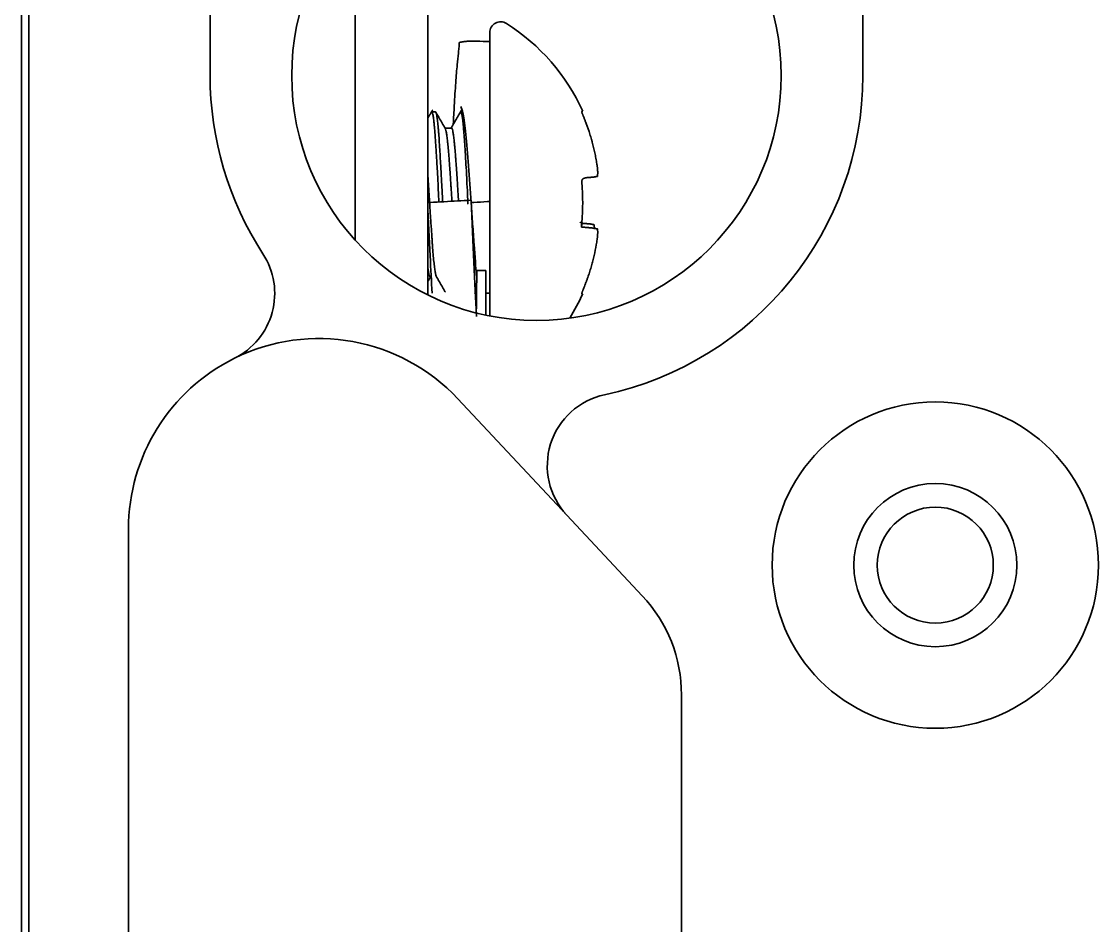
# Model space of a CAD drawing. Header units: millimetres. Extents: x -36 to 4467, y 2 to 3322.
# Drawn here: x 2513.07 to 2542.77, y 3125.1 to 3150.03 of the extents above; entities that cross this region are included whole.
import ezdxf

# ---------------------------------------------------------------- set-up
doc = ezdxf.new("R2010")
doc.units = ezdxf.units.MM
doc.layers.add('1', color=7, linetype='Continuous', true_color=0xffffff)

msp = doc.modelspace()

# ---------------------------------------------------------------- linework, layer by layer
at = {"layer": '1', "color": 7, "linetype": 'Continuous', "lineweight": 35}
for p, q in [((2513.073, 3105.038), (2513.073, 3178.038)), ((2513.273, 3106.038), (2513.273, 3178.038)), ((2518.273, 3166.538), (2518.273, 3148.538)), ((2536.273, 3148.538), (2536.273, 3166.538)), ((2524.273, 3154.584), (2524.273, 3142.492)), ((2522.273, 3151.538), (2522.273, 3144.003)), ((2525.985, 3141.912), (2525.985, 3149.723)), ((2524.487, 3147.538), (2524.384, 3147.538)), ((2525.202, 3147.538), (2525.184, 3147.538)), ((2524.927, 3147.093), (2524.751, 3147.093)), ((2528.518, 3144.442), (2528.513, 3144.362)), ((2525.873, 3143.168), (2525.613, 3143.168)), ((2525.873, 3143.168), (2525.873, 3141.935)), ((2525.571, 3142.55), (2525.614, 3142.475)), ((2525.572, 3142.548), (2525.583, 3142.538)), ((2525.873, 3142.538), (2525.985, 3142.538)), ((2528.112, 3136.414), (2525.105, 3139.626)), ((2530.193, 3134.192), (2528.112, 3136.414)), ((2516.023, 3136.038), (2516.023, 3118.038)), ((2531.273, 3122.618), (2531.273, 3131.458))]:
    msp.add_line(p, q, dxfattribs=at)
for centre, radius in [((2527.273, 3148.538), 6.75), ((2538.273, 3135.038), 4.5), ((2538.273, 3135.038), 2.25), ((2538.273, 3135.038), 1.6)]:
    msp.add_circle(centre, radius, dxfattribs=at)
for centre, radius, start, end in [((2526.285, 3149.723), 0.3, 57.6994, 180), ((2523.468, 3145.267), 5.572, 24.2644, 57.6994), ((2527.273, 3148.538), 9, 180, 213.0749), ((2527.273, 3148.538), 9, 282.066, 0), ((2518.055, 3142.535), 2, 296.3465, 33.0749), ((2523.468, 3144.809), 5.572, 327.9321, 335.7532), ((2521.273, 3136.038), 5.25, 43.1114, 116.3465), ((2521.273, 3136.038), 5.25, 116.3465, 180), ((2529.572, 3137.781), 2, 102.066, 223.1114), ((2527.273, 3131.458), 4, 0, 43.1114)]:
    msp.add_arc(centre, radius, start, end, dxfattribs=at)
for points, knots in [([(2525.984, 3149.484), (2525.924, 3149.484), (2525.735, 3149.484), (2525.499, 3149.489), (2525.311, 3149.483), (2525.244, 3149.475), (2525.204, 3149.462), (2525.168, 3149.462), (2525.134, 3149.444), (2525.148, 3149.367), (2525.13, 3149.275), (2525.116, 3149.104), (2525.084, 3148.82), (2525.047, 3148.375), (2525.011, 3147.796), (2524.988, 3147.377), (2524.979, 3147.204)], [0, 0, 0, 0, 0.037357, 0.118275, 0.146243, 0.169452, 0.193728, 0.20689, 0.213428, 0.254436, 0.289649, 0.359036, 0.505074, 0.693651, 0.87803, 1, 1, 1, 1]), ([(2525.185, 3147.683), (2525.206, 3147.663), (2525.252, 3147.51), (2525.348, 3146.776), (2525.423, 3145.719), (2525.473, 3145.038)], [0, 0, 0, 0, 0.218801, 0.479201, 1, 1, 1, 1]), ([(2524.383, 3147.538), (2524.384, 3147.538), (2524.385, 3147.538), (2524.389, 3147.537), (2524.392, 3147.533), (2524.397, 3147.525), (2524.399, 3147.522), (2524.402, 3147.514), (2524.404, 3147.509), (2524.412, 3147.483), (2524.419, 3147.453), (2524.432, 3147.376), (2524.438, 3147.329), (2524.446, 3147.259), (2524.447, 3147.244), (2524.451, 3147.214), (2524.455, 3147.167), (2524.46, 3147.116), (2524.469, 3147.009), (2524.475, 3146.93), (2524.483, 3146.822), (2524.484, 3146.8), (2524.487, 3146.755), (2524.489, 3146.732), (2524.494, 3146.662), (2524.497, 3146.614), (2524.507, 3146.466), (2524.514, 3146.363), (2524.524, 3146.2), (2524.527, 3146.144), (2524.532, 3146.059), (2524.533, 3146.03), (2524.536, 3145.972), (2524.538, 3145.943), (2524.546, 3145.796), (2524.552, 3145.677), (2524.561, 3145.495), (2524.564, 3145.434), (2524.568, 3145.341), (2524.57, 3145.31), (2524.573, 3145.248), (2524.574, 3145.216), (2524.578, 3145.142), (2524.58, 3145.099), (2524.582, 3145.056)], [0, 0, 0, 0, 0.010712, 0.010712, 0.058531, 0.058531, 0.082441, 0.082441, 0.10635, 0.10635, 0.201989, 0.201989, 0.297628, 0.297628, 0.321538, 0.321538, 0.345448, 0.393267, 0.393267, 0.488906, 0.488906, 0.512816, 0.512816, 0.536725, 0.536725, 0.584545, 0.584545, 0.680184, 0.680184, 0.728003, 0.728003, 0.751913, 0.751913, 0.775822, 0.775822, 0.871461, 0.871461, 0.919281, 0.919281, 0.943191, 0.943191, 0.9671, 0.9671, 1, 1, 1, 1]), ([(2524.686, 3145.062), (2524.685, 3145.081), (2524.684, 3145.099), (2524.677, 3145.233), (2524.671, 3145.348), (2524.663, 3145.491), (2524.662, 3145.52), (2524.659, 3145.577), (2524.657, 3145.605), (2524.652, 3145.69), (2524.649, 3145.746), (2524.64, 3145.911), (2524.634, 3146.018), (2524.626, 3146.175), (2524.623, 3146.226), (2524.618, 3146.302), (2524.617, 3146.327), (2524.614, 3146.377), (2524.613, 3146.401), (2524.606, 3146.522), (2524.6, 3146.614), (2524.589, 3146.786), (2524.583, 3146.867), (2524.575, 3146.961), (2524.574, 3146.98), (2524.57, 3147.016), (2524.566, 3147.069), (2524.561, 3147.118), (2524.552, 3147.211), (2524.546, 3147.266), (2524.537, 3147.338), (2524.534, 3147.36), (2524.53, 3147.391), (2524.528, 3147.4), (2524.525, 3147.419), (2524.524, 3147.427), (2524.517, 3147.469), (2524.511, 3147.493), (2524.5, 3147.528), (2524.495, 3147.537), (2524.488, 3147.538), (2524.488, 3147.538), (2524.487, 3147.538)], [0, 0, 0, 0, 0.014245, 0.014245, 0.103276, 0.103276, 0.125534, 0.125534, 0.147792, 0.147792, 0.192308, 0.192308, 0.281339, 0.281339, 0.325855, 0.325855, 0.348113, 0.348113, 0.37037, 0.37037, 0.459402, 0.459402, 0.548433, 0.548433, 0.570691, 0.570691, 0.592949, 0.637464, 0.637464, 0.726496, 0.726496, 0.771011, 0.771011, 0.793269, 0.793269, 0.815527, 0.815527, 0.904558, 0.904558, 0.99359, 0.99359, 1, 1, 1, 1]), ([(2525.173, 3147.53), (2525.174, 3147.531), (2525.175, 3147.533), (2525.177, 3147.536), (2525.179, 3147.537), (2525.182, 3147.538), (2525.184, 3147.538), (2525.192, 3147.536), (2525.199, 3147.525), (2525.209, 3147.494), (2525.212, 3147.482), (2525.217, 3147.459), (2525.219, 3147.451), (2525.222, 3147.434), (2525.224, 3147.425), (2525.232, 3147.376), (2525.238, 3147.329), (2525.25, 3147.218), (2525.256, 3147.154), (2525.264, 3147.064), (2525.266, 3147.045), (2525.269, 3147.007), (2525.273, 3146.949), (2525.278, 3146.887), (2525.287, 3146.758), (2525.294, 3146.666), (2525.302, 3146.542), (2525.304, 3146.517), (2525.307, 3146.466), (2525.309, 3146.44), (2525.314, 3146.362), (2525.317, 3146.309), (2525.327, 3146.146), (2525.333, 3146.033), (2525.343, 3145.858), (2525.346, 3145.799), (2525.35, 3145.709), (2525.352, 3145.678), (2525.355, 3145.617), (2525.356, 3145.587), (2525.364, 3145.434), (2525.37, 3145.311), (2525.379, 3145.125), (2525.382, 3145.063), (2525.385, 3144.998), (2525.386, 3144.996), (2525.386, 3144.993)], [0, 0, 0, 0, 0.012545, 0.012545, 0.034946, 0.034946, 0.057348, 0.057348, 0.146953, 0.146953, 0.191756, 0.191756, 0.214158, 0.214158, 0.236559, 0.236559, 0.326165, 0.326165, 0.415771, 0.415771, 0.438172, 0.438172, 0.460573, 0.505376, 0.505376, 0.594982, 0.594982, 0.617384, 0.617384, 0.639785, 0.639785, 0.684588, 0.684588, 0.774194, 0.774194, 0.818996, 0.818996, 0.841398, 0.841398, 0.863799, 0.863799, 0.953405, 0.953405, 0.998208, 0.998208, 1, 1, 1, 1]), ([(2528.513, 3144.362), (2528.523, 3144.461), (2528.531, 3144.56), (2528.542, 3144.757), (2528.546, 3144.856), (2528.548, 3145.005), (2528.548, 3145.054), (2528.547, 3145.154), (2528.546, 3145.203), (2528.543, 3145.277), (2528.542, 3145.302), (2528.54, 3145.352), (2528.539, 3145.377), (2528.536, 3145.426), (2528.534, 3145.451), (2528.532, 3145.488), (2528.532, 3145.5), (2528.531, 3145.519), (2528.53, 3145.525), (2528.529, 3145.537), (2528.528, 3145.543), (2528.526, 3145.562), (2528.525, 3145.574), (2528.524, 3145.592), (2528.524, 3145.599), (2528.524, 3145.611), (2528.524, 3145.616), (2528.525, 3145.628), (2528.526, 3145.633), (2528.528, 3145.644), (2528.529, 3145.649), (2528.531, 3145.658), (2528.533, 3145.662), (2528.536, 3145.67), (2528.538, 3145.673), (2528.541, 3145.68), (2528.543, 3145.682), (2528.547, 3145.687), (2528.55, 3145.689), (2528.554, 3145.692), (2528.556, 3145.693), (2528.561, 3145.695), (2528.563, 3145.696), (2528.575, 3145.7), (2528.584, 3145.703), (2528.602, 3145.71), (2528.61, 3145.713), (2528.623, 3145.718), (2528.628, 3145.719), (2528.636, 3145.722), (2528.641, 3145.723), (2528.649, 3145.724), (2528.654, 3145.724), (2528.662, 3145.725), (2528.675, 3145.725), (2528.687, 3145.726), (2528.712, 3145.728), (2528.727, 3145.73), (2528.757, 3145.732), (2528.771, 3145.733), (2528.799, 3145.736), (2528.812, 3145.737), (2528.837, 3145.739), (2528.849, 3145.74), (2528.871, 3145.744), (2528.881, 3145.746), (2528.901, 3145.75), (2528.91, 3145.753), (2528.927, 3145.756), (2528.935, 3145.758), (2528.945, 3145.758), (2528.947, 3145.758), (2528.95, 3145.758), (2528.95, 3145.758), (2528.952, 3145.758), (2528.952, 3145.758), (2528.953, 3145.759), (2528.953, 3145.759), (2528.954, 3145.76), (2528.954, 3145.76), (2528.954, 3145.76), (2528.954, 3145.761), (2528.954, 3145.762), (2528.955, 3145.762), (2528.955, 3145.765), (2528.955, 3145.766), (2528.956, 3145.772), (2528.956, 3145.775), (2528.957, 3145.786), (2528.957, 3145.793), (2528.959, 3145.807), (2528.959, 3145.813), (2528.961, 3145.826), (2528.962, 3145.831), (2528.962, 3145.838), (2528.963, 3145.84), (2528.963, 3145.843), (2528.963, 3145.844), (2528.963, 3145.846), (2528.963, 3145.846), (2528.963, 3145.847), (2528.963, 3145.848), (2528.963, 3145.85), (2528.963, 3145.851), (2528.963, 3145.855), (2528.963, 3145.863), (2528.963, 3145.871), (2528.962, 3145.882), (2528.962, 3145.888), (2528.961, 3145.905), (2528.96, 3145.916), (2528.958, 3145.938), (2528.958, 3145.949), (2528.957, 3145.966), (2528.956, 3145.972), (2528.955, 3145.983), (2528.955, 3145.988), (2528.954, 3145.997), (2528.954, 3146), (2528.953, 3146.004), (2528.953, 3146.006), (2528.953, 3146.009), (2528.953, 3146.01), (2528.952, 3146.018), (2528.951, 3146.025), (2528.948, 3146.044), (2528.946, 3146.056), (2528.942, 3146.081), (2528.94, 3146.094), (2528.934, 3146.132), (2528.93, 3146.157), (2528.921, 3146.207), (2528.917, 3146.232), (2528.908, 3146.283), (2528.903, 3146.308), (2528.878, 3146.433), (2528.856, 3146.532), (2528.825, 3146.656), (2528.818, 3146.68), (2528.808, 3146.717), (2528.805, 3146.73), (2528.798, 3146.754), (2528.795, 3146.766), (2528.784, 3146.803), (2528.777, 3146.828), (2528.762, 3146.877), (2528.755, 3146.901), (2528.717, 3147.022), (2528.684, 3147.119), (2528.639, 3147.238), (2528.63, 3147.262), (2528.616, 3147.298), (2528.611, 3147.31), (2528.602, 3147.333), (2528.597, 3147.345), (2528.588, 3147.369), (2528.583, 3147.381), (2528.577, 3147.395), (2528.576, 3147.398), (2528.573, 3147.404), (2528.572, 3147.407), (2528.569, 3147.413), (2528.568, 3147.416), (2528.566, 3147.422), (2528.562, 3147.431), (2528.558, 3147.439), (2528.553, 3147.451), (2528.551, 3147.457), (2528.546, 3147.469), (2528.544, 3147.475), (2528.539, 3147.486), (2528.537, 3147.491), (2528.533, 3147.502), (2528.532, 3147.506), (2528.529, 3147.516), (2528.527, 3147.52), (2528.525, 3147.528), (2528.524, 3147.531), (2528.522, 3147.537), (2528.522, 3147.54), (2528.521, 3147.544), (2528.521, 3147.546), (2528.521, 3147.549), (2528.522, 3147.549), (2528.522, 3147.55), (2528.523, 3147.55), (2528.524, 3147.55), (2528.525, 3147.55), (2528.525, 3147.549), (2528.526, 3147.549), (2528.527, 3147.549), (2528.527, 3147.549), (2528.528, 3147.55), (2528.529, 3147.55), (2528.53, 3147.551), (2528.531, 3147.551), (2528.533, 3147.552), (2528.534, 3147.552), (2528.535, 3147.553), (2528.536, 3147.553), (2528.54, 3147.555), (2528.542, 3147.556), (2528.545, 3147.557), (2528.546, 3147.558), (2528.547, 3147.558), (2528.547, 3147.558), (2528.547, 3147.558)], [0, 0, 0, 0, 0.054831, 0.054831, 0.109661, 0.109661, 0.137076, 0.137076, 0.164492, 0.164492, 0.178199, 0.178199, 0.191907, 0.191907, 0.205615, 0.205615, 0.212468, 0.212468, 0.215895, 0.215895, 0.219322, 0.219322, 0.226176, 0.226176, 0.229603, 0.229603, 0.23303, 0.23303, 0.236457, 0.236457, 0.239884, 0.239884, 0.243311, 0.243311, 0.246738, 0.246738, 0.250164, 0.250164, 0.253591, 0.253591, 0.257018, 0.257018, 0.260445, 0.260445, 0.274153, 0.274153, 0.287861, 0.287861, 0.294714, 0.294714, 0.301568, 0.301568, 0.308422, 0.308422, 0.315276, 0.328983, 0.328983, 0.356399, 0.356399, 0.383814, 0.383814, 0.411229, 0.411229, 0.438645, 0.438645, 0.46606, 0.46606, 0.493475, 0.493475, 0.52089, 0.52089, 0.527744, 0.527744, 0.531171, 0.531171, 0.532885, 0.532885, 0.534598, 0.534598, 0.535026, 0.535026, 0.535455, 0.535455, 0.536312, 0.536312, 0.538025, 0.538025, 0.541452, 0.541452, 0.548306, 0.548306, 0.55516, 0.55516, 0.562013, 0.562013, 0.563727, 0.563727, 0.56544, 0.56544, 0.565869, 0.565869, 0.566297, 0.566297, 0.567154, 0.567154, 0.568867, 0.572294, 0.572294, 0.575721, 0.575721, 0.582575, 0.582575, 0.589429, 0.589429, 0.592856, 0.592856, 0.596282, 0.596282, 0.597996, 0.597996, 0.598853, 0.598853, 0.599709, 0.599709, 0.603136, 0.603136, 0.60999, 0.60999, 0.616844, 0.616844, 0.630552, 0.630552, 0.644259, 0.644259, 0.657967, 0.657967, 0.712797, 0.712797, 0.726505, 0.726505, 0.733359, 0.733359, 0.740213, 0.740213, 0.75392, 0.75392, 0.767628, 0.767628, 0.822459, 0.822459, 0.836166, 0.836166, 0.84302, 0.84302, 0.849874, 0.849874, 0.856728, 0.856728, 0.858441, 0.858441, 0.860155, 0.860155, 0.861868, 0.861868, 0.863582, 0.867008, 0.867008, 0.870435, 0.870435, 0.873862, 0.873862, 0.877289, 0.877289, 0.880716, 0.880716, 0.884143, 0.884143, 0.88757, 0.88757, 0.890997, 0.890997, 0.894424, 0.894424, 0.897851, 0.897851, 0.901278, 0.901278, 0.902991, 0.902991, 0.904704, 0.904704, 0.908131, 0.908131, 0.911558, 0.911558, 0.918412, 0.918412, 0.925266, 0.925266, 0.93212, 0.93212, 0.959535, 0.959535, 0.98695, 0.98695, 1, 1, 1, 1]), ([(2524.757, 3147.083), (2524.757, 3147.082), (2524.758, 3147.081), (2524.764, 3147.069), (2524.77, 3147.051), (2524.777, 3147.02), (2524.779, 3147.013), (2524.782, 3146.999), (2524.783, 3146.992), (2524.788, 3146.968), (2524.791, 3146.95), (2524.8, 3146.893), (2524.806, 3146.849), (2524.815, 3146.773), (2524.82, 3146.733), (2524.825, 3146.689), (2524.828, 3146.66), (2524.83, 3146.644), (2524.837, 3146.566), (2524.844, 3146.499), (2524.855, 3146.355), (2524.861, 3146.279), (2524.869, 3146.177), (2524.87, 3146.157), (2524.873, 3146.115), (2524.874, 3146.094), (2524.879, 3146.03), (2524.882, 3145.987), (2524.891, 3145.855), (2524.897, 3145.765), (2524.906, 3145.625), (2524.909, 3145.578), (2524.914, 3145.506), (2524.916, 3145.482), (2524.919, 3145.434), (2524.92, 3145.41), (2524.928, 3145.289), (2524.935, 3145.192), (2524.941, 3145.088), (2524.942, 3145.082), (2524.942, 3145.076)], [0, 0, 0, 0, 0.011006, 0.011006, 0.109277, 0.109277, 0.133844, 0.133844, 0.158412, 0.158412, 0.207547, 0.207547, 0.305818, 0.305818, 0.354953, 0.37952, 0.37952, 0.404088, 0.404088, 0.502358, 0.502358, 0.600629, 0.600629, 0.625197, 0.625197, 0.649764, 0.649764, 0.698899, 0.698899, 0.79717, 0.79717, 0.846305, 0.846305, 0.870873, 0.870873, 0.89544, 0.89544, 0.993711, 0.993711, 1, 1, 1, 1]), ([(2525.124, 3145.086), (2525.119, 3145.153), (2525.115, 3145.221), (2525.108, 3145.337), (2525.104, 3145.411), (2525.099, 3145.484), (2525.097, 3145.533), (2525.095, 3145.558), (2525.087, 3145.679), (2525.081, 3145.773), (2525.069, 3145.955), (2525.063, 3146.043), (2525.055, 3146.15), (2525.053, 3146.171), (2525.05, 3146.212), (2525.048, 3146.233), (2525.043, 3146.294), (2525.04, 3146.333), (2525.031, 3146.447), (2525.025, 3146.517), (2525.016, 3146.616), (2525.013, 3146.648), (2525.008, 3146.693), (2525.007, 3146.708), (2525.004, 3146.737), (2525.002, 3146.751), (2524.995, 3146.819), (2524.989, 3146.866), (2524.979, 3146.928), (2524.975, 3146.957), (2524.97, 3146.982), (2524.967, 3146.997), (2524.965, 3147.005), (2524.957, 3147.04), (2524.951, 3147.061), (2524.938, 3147.087), (2524.932, 3147.093), (2524.926, 3147.093)], [0, 0, 0, 0, 0.064006, 0.064006, 0.111069, 0.134601, 0.134601, 0.158133, 0.158133, 0.252259, 0.252259, 0.346386, 0.346386, 0.369917, 0.369917, 0.393449, 0.393449, 0.440512, 0.440512, 0.534639, 0.534639, 0.581702, 0.581702, 0.605233, 0.605233, 0.628765, 0.628765, 0.722892, 0.722892, 0.769955, 0.793486, 0.793486, 0.817018, 0.817018, 0.911145, 0.911145, 1, 1, 1, 1]), ([(2524.514, 3142.994), (2524.509, 3143.002), (2524.504, 3143.015), (2524.498, 3143.039), (2524.496, 3143.045), (2524.493, 3143.058), (2524.492, 3143.065), (2524.487, 3143.087), (2524.484, 3143.103), (2524.475, 3143.157), (2524.469, 3143.199), (2524.459, 3143.273), (2524.456, 3143.299), (2524.45, 3143.355), (2524.446, 3143.384), (2524.437, 3143.476), (2524.43, 3143.543), (2524.418, 3143.686), (2524.412, 3143.763), (2524.405, 3143.866), (2524.403, 3143.887), (2524.4, 3143.928), (2524.399, 3143.95), (2524.394, 3144.014), (2524.391, 3144.057), (2524.382, 3144.19), (2524.376, 3144.282), (2524.368, 3144.4), (2524.366, 3144.424), (2524.363, 3144.472), (2524.362, 3144.496), (2524.357, 3144.569), (2524.354, 3144.618), (2524.344, 3144.765), (2524.337, 3144.864), (2524.328, 3145.014), (2524.325, 3145.064), (2524.32, 3145.139), (2524.319, 3145.164), (2524.316, 3145.214), (2524.314, 3145.239), (2524.307, 3145.364), (2524.301, 3145.462), (2524.289, 3145.654), (2524.283, 3145.749), (2524.275, 3145.862), (2524.274, 3145.883), (2524.273, 3145.903)], [0, 0, 0, 0, 0.063725, 0.063725, 0.082874, 0.082874, 0.102022, 0.102022, 0.140319, 0.140319, 0.216912, 0.216912, 0.255208, 0.255208, 0.293505, 0.293505, 0.370098, 0.370098, 0.446691, 0.446691, 0.465839, 0.465839, 0.484988, 0.484988, 0.523284, 0.523284, 0.599877, 0.599877, 0.619026, 0.619026, 0.638174, 0.638174, 0.676471, 0.676471, 0.753064, 0.753064, 0.79136, 0.79136, 0.810509, 0.810509, 0.829657, 0.829657, 0.90625, 0.90625, 0.982843, 0.982843, 1, 1, 1, 1]), ([(2525.471, 3145.103), (2525.221, 3145.089), (2524.853, 3145.069), (2524.449, 3145.048), (2524.311, 3145.04), (2524.272, 3145.038), (2524.273, 3145.038), (2524.272, 3145.038), (2524.273, 3145.038), (2524.273, 3145.038), (2524.273, 3145.038)], [0, 0, 0, 0, 0.40393, 0.605895, 0.631141, 0.643764, 0.656387, 0.706878, 0.807861, 1, 1, 1, 1]), ([(2524.273, 3145.038), (2524.296, 3144.517), (2524.336, 3143.654), (2524.377, 3142.856), (2524.394, 3142.542)], [0, 0, 0, 0, 0.564106, 1, 1, 1, 1]), ([(2525.623, 3141.893), (2525.623, 3141.908), (2525.572, 3142.746), (2525.521, 3143.925), (2525.471, 3145.103)], [0, 0, 0, 0, 0.017125, 1, 1, 1, 1]), ([(2525.473, 3145.038), (2525.473, 3145.038), (2525.473, 3145.038), (2525.472, 3145.038), (2525.473, 3145.038), (2525.472, 3145.038), (2525.511, 3145.04), (2525.649, 3145.048), (2525.816, 3145.057), (2525.964, 3145.065), (2525.985, 3145.066)], [0, 0, 0, 0, 0.306403, 0.466412, 0.546416, 0.566417, 0.586418, 0.62642, 0.946437, 1, 1, 1, 1]), ([(2525.629, 3142.999), (2525.627, 3143.013), (2525.601, 3143.214), (2525.563, 3143.745), (2525.515, 3144.432), (2525.489, 3144.82), (2525.477, 3145.012)], [0, 0, 0, 0, 0.035711, 0.488995, 0.753326, 1, 1, 1, 1]), ([(2528.873, 3144.305), (2528.873, 3144.307), (2528.873, 3144.309), (2528.873, 3144.315), (2528.873, 3144.319), (2528.873, 3144.33), (2528.873, 3144.335), (2528.872, 3144.346), (2528.871, 3144.352), (2528.869, 3144.364), (2528.868, 3144.37), (2528.867, 3144.384), (2528.867, 3144.391), (2528.865, 3144.405), (2528.865, 3144.412), (2528.864, 3144.419), (2528.863, 3144.421), (2528.862, 3144.425), (2528.862, 3144.426), (2528.86, 3144.428), (2528.859, 3144.428), (2528.856, 3144.428), (2528.856, 3144.428), (2528.854, 3144.428), (2528.846, 3144.429), (2528.837, 3144.43), (2528.821, 3144.434), (2528.812, 3144.436), (2528.793, 3144.441), (2528.783, 3144.443), (2528.761, 3144.446), (2528.749, 3144.447), (2528.724, 3144.45), (2528.711, 3144.451), (2528.683, 3144.454), (2528.669, 3144.455), (2528.639, 3144.457), (2528.623, 3144.459), (2528.599, 3144.461), (2528.59, 3144.461), (2528.578, 3144.462), (2528.574, 3144.462), (2528.567, 3144.463), (2528.565, 3144.463), (2528.56, 3144.463), (2528.558, 3144.464), (2528.554, 3144.465), (2528.552, 3144.465), (2528.548, 3144.467), (2528.546, 3144.467), (2528.539, 3144.47), (2528.527, 3144.474), (2528.514, 3144.479), (2528.501, 3144.484), (2528.495, 3144.487), (2528.488, 3144.489), (2528.485, 3144.491), (2528.484, 3144.491), (2528.482, 3144.492), (2528.48, 3144.493), (2528.479, 3144.494), (2528.479, 3144.494), (2528.479, 3144.494)], [0, 0, 0, 0, 0.003939, 0.003939, 0.014642, 0.014642, 0.036048, 0.036048, 0.057454, 0.057454, 0.078859, 0.078859, 0.100265, 0.100265, 0.121671, 0.121671, 0.132374, 0.132374, 0.143077, 0.143077, 0.164483, 0.164483, 0.175186, 0.175186, 0.185889, 0.271513, 0.271513, 0.357137, 0.357137, 0.442761, 0.442761, 0.528384, 0.528384, 0.614008, 0.614008, 0.699632, 0.699632, 0.785256, 0.785256, 0.828067, 0.828067, 0.849473, 0.849473, 0.860176, 0.860176, 0.870879, 0.870879, 0.881582, 0.881582, 0.892285, 0.892285, 0.913691, 0.956503, 0.956503, 0.977909, 0.988612, 0.988612, 0.993964, 0.993964, 0.999315, 0.999315, 1, 1, 1, 1]), ([(2528.547, 3142.518), (2528.548, 3142.518), (2528.546, 3142.52), (2528.538, 3142.521), (2528.535, 3142.521), (2528.532, 3142.525), (2528.532, 3142.526), (2528.53, 3142.527), (2528.53, 3142.527), (2528.528, 3142.526), (2528.527, 3142.525), (2528.525, 3142.524), (2528.524, 3142.525), (2528.524, 3142.528), (2528.524, 3142.529), (2528.524, 3142.533), (2528.525, 3142.536), (2528.526, 3142.541), (2528.527, 3142.544), (2528.529, 3142.551), (2528.53, 3142.555), (2528.533, 3142.563), (2528.534, 3142.568), (2528.538, 3142.578), (2528.54, 3142.583), (2528.544, 3142.593), (2528.546, 3142.599), (2528.55, 3142.61), (2528.552, 3142.615), (2528.557, 3142.627), (2528.559, 3142.632), (2528.564, 3142.644), (2528.585, 3142.695), (2528.605, 3142.747), (2528.627, 3142.805), (2528.631, 3142.817), (2528.638, 3142.834), (2528.64, 3142.84), (2528.644, 3142.852), (2528.647, 3142.857), (2528.653, 3142.875), (2528.658, 3142.887), (2528.666, 3142.91), (2528.67, 3142.922), (2528.691, 3142.98), (2528.708, 3143.028), (2528.739, 3143.122), (2528.754, 3143.17), (2528.783, 3143.265), (2528.796, 3143.313), (2528.816, 3143.386), (2528.822, 3143.41), (2528.835, 3143.458), (2528.847, 3143.506), (2528.858, 3143.555), (2528.869, 3143.604), (2528.875, 3143.628), (2528.901, 3143.75), (2528.919, 3143.848), (2528.939, 3143.971), (2528.943, 3143.996), (2528.947, 3144.027), (2528.948, 3144.033), (2528.95, 3144.045), (2528.951, 3144.051), (2528.952, 3144.061), (2528.953, 3144.064), (2528.953, 3144.068), (2528.954, 3144.07), (2528.954, 3144.072), (2528.954, 3144.073), (2528.954, 3144.074), (2528.954, 3144.075), (2528.955, 3144.079), (2528.955, 3144.081), (2528.955, 3144.087), (2528.956, 3144.095), (2528.956, 3144.102), (2528.957, 3144.113), (2528.957, 3144.118), (2528.958, 3144.134), (2528.959, 3144.144), (2528.96, 3144.166), (2528.961, 3144.177), (2528.962, 3144.194), (2528.962, 3144.199), (2528.963, 3144.208), (2528.963, 3144.211), (2528.963, 3144.215), (2528.963, 3144.216), (2528.963, 3144.219), (2528.963, 3144.22), (2528.963, 3144.223), (2528.963, 3144.225), (2528.963, 3144.229), (2528.963, 3144.231), (2528.963, 3144.236), (2528.962, 3144.239), (2528.962, 3144.248), (2528.961, 3144.254), (2528.959, 3144.272), (2528.957, 3144.284), (2528.956, 3144.3), (2528.955, 3144.303), (2528.954, 3144.307), (2528.954, 3144.309), (2528.954, 3144.311), (2528.954, 3144.311), (2528.953, 3144.312), (2528.953, 3144.313), (2528.953, 3144.314), (2528.953, 3144.314), (2528.952, 3144.314), (2528.952, 3144.314), (2528.951, 3144.314), (2528.95, 3144.314), (2528.949, 3144.314), (2528.946, 3144.313), (2528.944, 3144.313), (2528.94, 3144.313), (2528.938, 3144.313), (2528.932, 3144.314), (2528.928, 3144.315), (2528.92, 3144.316), (2528.915, 3144.317), (2528.902, 3144.32), (2528.892, 3144.322), (2528.871, 3144.325), (2528.86, 3144.327), (2528.843, 3144.33), (2528.837, 3144.331), (2528.825, 3144.334), (2528.819, 3144.335), (2528.809, 3144.337), (2528.806, 3144.337), (2528.8, 3144.338), (2528.796, 3144.338), (2528.786, 3144.339), (2528.779, 3144.339), (2528.758, 3144.341), (2528.743, 3144.342), (2528.697, 3144.347), (2528.664, 3144.349), (2528.592, 3144.355), (2528.554, 3144.359), (2528.513, 3144.362)], [0, 0, 0, 0, 0.071262, 0.071262, 0.106982, 0.106982, 0.115913, 0.115913, 0.120378, 0.120378, 0.124843, 0.124843, 0.133773, 0.133773, 0.138238, 0.138238, 0.142703, 0.142703, 0.147168, 0.147168, 0.151633, 0.151633, 0.156098, 0.156098, 0.160563, 0.160563, 0.165029, 0.165029, 0.169494, 0.169494, 0.173959, 0.173959, 0.178424, 0.214145, 0.214145, 0.223075, 0.223075, 0.22754, 0.22754, 0.232005, 0.232005, 0.240935, 0.240935, 0.249865, 0.249865, 0.285586, 0.285586, 0.321307, 0.321307, 0.357027, 0.357027, 0.374888, 0.374888, 0.392748, 0.410608, 0.410608, 0.428469, 0.428469, 0.49991, 0.49991, 0.51777, 0.51777, 0.522236, 0.522236, 0.526701, 0.526701, 0.528933, 0.528933, 0.530049, 0.530049, 0.530608, 0.530608, 0.531166, 0.531166, 0.533398, 0.533398, 0.535631, 0.540096, 0.540096, 0.544561, 0.544561, 0.553491, 0.553491, 0.562421, 0.562421, 0.566886, 0.566886, 0.569119, 0.569119, 0.570235, 0.570235, 0.571352, 0.571352, 0.573584, 0.573584, 0.575817, 0.575817, 0.580282, 0.580282, 0.589212, 0.589212, 0.607072, 0.607072, 0.611537, 0.611537, 0.61377, 0.61377, 0.614886, 0.614886, 0.616002, 0.616002, 0.617119, 0.617119, 0.618235, 0.620468, 0.620468, 0.624933, 0.624933, 0.633863, 0.633863, 0.642793, 0.642793, 0.660653, 0.660653, 0.678514, 0.678514, 0.714234, 0.714234, 0.749955, 0.749955, 0.767815, 0.767815, 0.785676, 0.785676, 0.794606, 0.794606, 0.803536, 0.803536, 0.821396, 0.821396, 0.857117, 0.857117, 0.928559, 0.928559, 1, 1, 1, 1]), ([(2524.272, 3143.294), (2524.273, 3143.286), (2524.274, 3143.278), (2524.278, 3143.245), (2524.281, 3143.222), (2524.29, 3143.156), (2524.296, 3143.119), (2524.304, 3143.08), (2524.305, 3143.073), (2524.308, 3143.059), (2524.31, 3143.053), (2524.315, 3143.034), (2524.318, 3143.024), (2524.327, 3142.998), (2524.334, 3142.988), (2524.341, 3142.983), (2524.343, 3142.983), (2524.344, 3142.983)], [0, 0, 0, 0, 0.039959, 0.039959, 0.168033, 0.168033, 0.42418, 0.42418, 0.488217, 0.488217, 0.552254, 0.552254, 0.680328, 0.680328, 0.936475, 0.936475, 1, 1, 1, 1]), ([(2525.624, 3142.109), (2525.624, 3142.163), (2525.624, 3142.218), (2525.624, 3142.398), (2525.624, 3142.525), (2525.624, 3142.714), (2525.624, 3142.809), (2525.625, 3142.903), (2525.625, 3142.966), (2525.626, 3142.998), (2525.626, 3143.045), (2525.626, 3143.061), (2525.626, 3143.093), (2525.625, 3143.108), (2525.626, 3143.128), (2525.626, 3143.132), (2525.626, 3143.14), (2525.626, 3143.144), (2525.626, 3143.15), (2525.626, 3143.152), (2525.625, 3143.155), (2525.625, 3143.156), (2525.624, 3143.157), (2525.623, 3143.158), (2525.62, 3143.159), (2525.619, 3143.16), (2525.616, 3143.16), (2525.615, 3143.16), (2525.613, 3143.16), (2525.612, 3143.16), (2525.612, 3143.16)], [0, 0, 0, 0, 0.154564, 0.154564, 0.512401, 0.512401, 0.69132, 0.78078, 0.78078, 0.870239, 0.870239, 0.914969, 0.914969, 0.959699, 0.959699, 0.970881, 0.970881, 0.982063, 0.982063, 0.987655, 0.987655, 0.99045, 0.99045, 0.993246, 0.993246, 0.996041, 0.996041, 0.998837, 0.998837, 1, 1, 1, 1])]:
    msp.add_open_spline(points, degree=3, knots=knots, dxfattribs=at)
for points, degree in [([(2524.413, 3147.598), (2524.343, 3147.477), (2524.273, 3147.356)], 2), ([(2524.76, 3147.078), (2524.627, 3147.307), (2524.494, 3147.536)], 2), ([(2525.215, 3147.602), (2525.068, 3147.348), (2524.92, 3147.093)], 2), ([(2525.477, 3145.012), (2525.471, 3145.103)], 1), ([(2524.273, 3142.848), (2524.312, 3142.916), (2524.351, 3142.983)], 2), ([(2524.511, 3142.999), (2524.638, 3142.78), (2524.764, 3142.562)], 2)]:
    msp.add_open_spline(points, degree=degree, dxfattribs=at)

doc.saveas('drawing.dxf')
